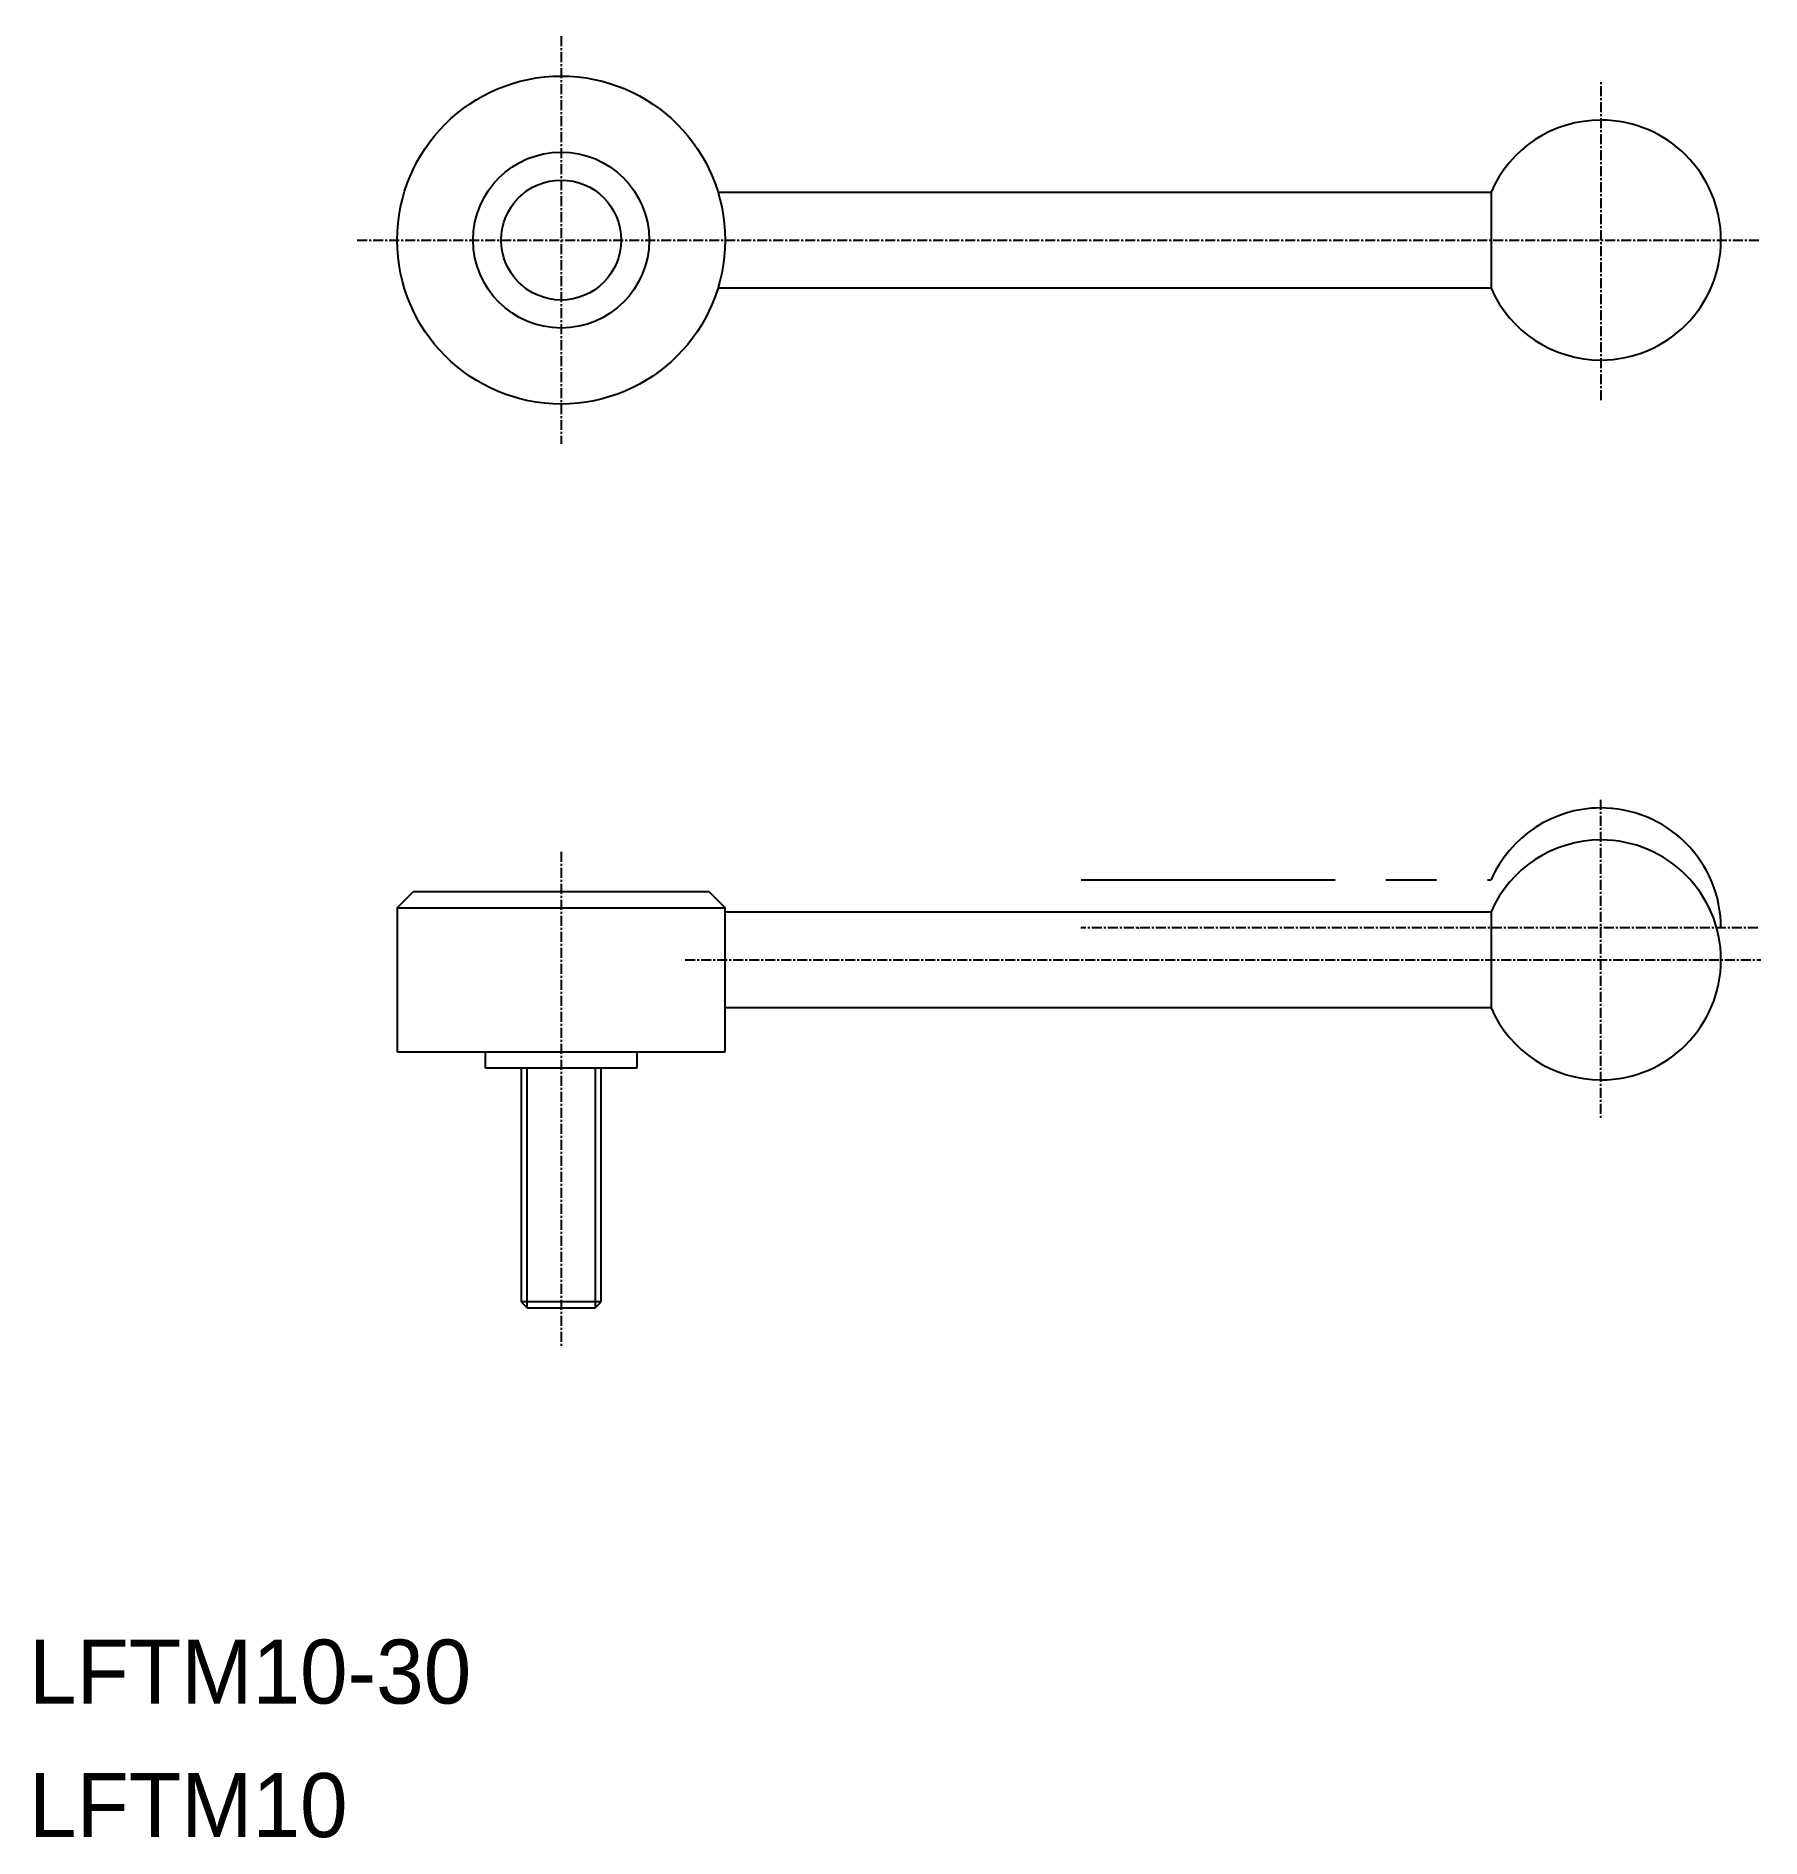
# Model space of a CAD drawing. Extents: x 1 to 217, y 0 to 225.
import ezdxf
from ezdxf.enums import TextEntityAlignment as Align

# ---------------------------------------------------------------- set-up
doc = ezdxf.new("R2010")
doc.units = 0
doc.linetypes.add('CENTER', pattern=[2, 1.25, -0.25, 0.25, -0.25])
doc.linetypes.add('PHANTOM', pattern=[63.5, 31.75, -6.35, 6.35, -6.35, 6.35, -6.35])
doc.layers.get('0').update_dxf_attribs({"linetype": 'CONTINUOUS'})
doc.layers.add('CENTER', color=1, linetype='CENTER')

msp = doc.modelspace()

# ---------------------------------------------------------------- linework, layer by layer
at = {"color": 7, "linetype": 'CONTINUOUS'}
for p, q in [((86.13, 205.4), (182.78, 205.4)), ((182.78, 205.4), (182.78, 193.4)), ((182.78, 193.4), (86.13, 193.4)), ((46.03, 115.9), (48.03, 117.9)), ((85.03, 117.9), (48.03, 117.9)), ((85.03, 117.9), (87.03, 115.9)), ((46.03, 115.9), (87.03, 115.9)), ((46.03, 115.9), (46.03, 97.9)), ((87.03, 97.9), (87.03, 115.9)), ((87.03, 115.4), (182.78, 115.4)), ((182.78, 115.4), (182.78, 103.4)), ((182.78, 103.4), (87.03, 103.4)), ((46.03, 97.9), (87.03, 97.9)), ((57.03, 97.9), (57.03, 95.9)), ((76.03, 95.9), (76.03, 97.9)), ((57.03, 95.9), (76.03, 95.9)), ((61.53, 95.9), (61.53, 66.65)), ((71.53, 66.65), (71.53, 95.9)), ((61.53, 66.65), (62.28, 65.9)), ((71.53, 66.65), (61.53, 66.65)), ((62.28, 65.9), (70.78, 65.9)), ((70.78, 65.9), (71.53, 66.65))]:
    msp.add_line(p, q, dxfattribs=at)
at = {"color": 3, "linetype": 'PHANTOM'}
msp.add_line((131.53, 119.4), (182.78, 119.4), dxfattribs=at)
for p, q in [((110.97, 115.4), (110.97, 115.4)), ((134.9, 115.4), (134.9, 115.4))]:
    msp.add_line(p, q)
at = {"color": 1, "linetype": 'CONTINUOUS'}
for p, q in [((138.61, 113.4), (138.76, 113.4)), ((148.74, 103.48), (148.74, 103.48))]:
    msp.add_line(p, q, dxfattribs=at)
at = {"color": 3, "linetype": 'CONTINUOUS'}
for p, q in [((62.28, 65.9), (62.28, 95.9)), ((70.78, 95.9), (70.78, 65.9))]:
    msp.add_line(p, q, dxfattribs=at)
at = {"color": 7, "linetype": 'CONTINUOUS'}
for radius in [20.5, 11, 7.5]:
    msp.add_circle((66.53, 199.4), radius, dxfattribs=at)
for centre, start, end in [((196.53, 199.4), 90, 156.4218), ((196.53, 199.4), 270, 90), ((196.53, 199.4), 203.5782, 270), ((196.53, 109.4), 90, 156.4218), ((196.53, 109.4), 270, 90), ((196.53, 109.4), 203.5782, 270)]:
    msp.add_arc(centre, 15, start, end, dxfattribs=at)
at = {"color": 3, "linetype": 'PHANTOM'}
for start, end in [(90.4053, 156.4218), (0, 90.4053)]:
    msp.add_arc((196.53, 113.4), 15, start, end, dxfattribs=at)
at = {"layer": 'CENTER', "color": 1, "linetype": 'CENTER'}
for p, q in [((66.53, 224.9), (66.53, 173.9)), ((196.53, 179.4), (196.53, 219.4)), ((41.03, 199.4), (216.53, 199.4)), ((196.48, 129.4), (196.48, 89.4)), ((66.53, 122.9), (66.53, 60.9)), ((216.12, 113.4), (131.51, 113.4)), ((82.03, 109.4), (216.53, 109.4))]:
    msp.add_line(p, q, dxfattribs=at)

# ---------------------------------------------------------------- texts
at = {"color": 7, "linetype": 'CONTINUOUS'}
for s, p in [('LFTM10-30', (0, 14.02)), ('LFTM10', (0, -2.67))]:
    msp.add_text(s, height=8, dxfattribs=at).set_placement(p, align=Align.BOTTOM_LEFT)

doc.saveas('drawing.dxf')
